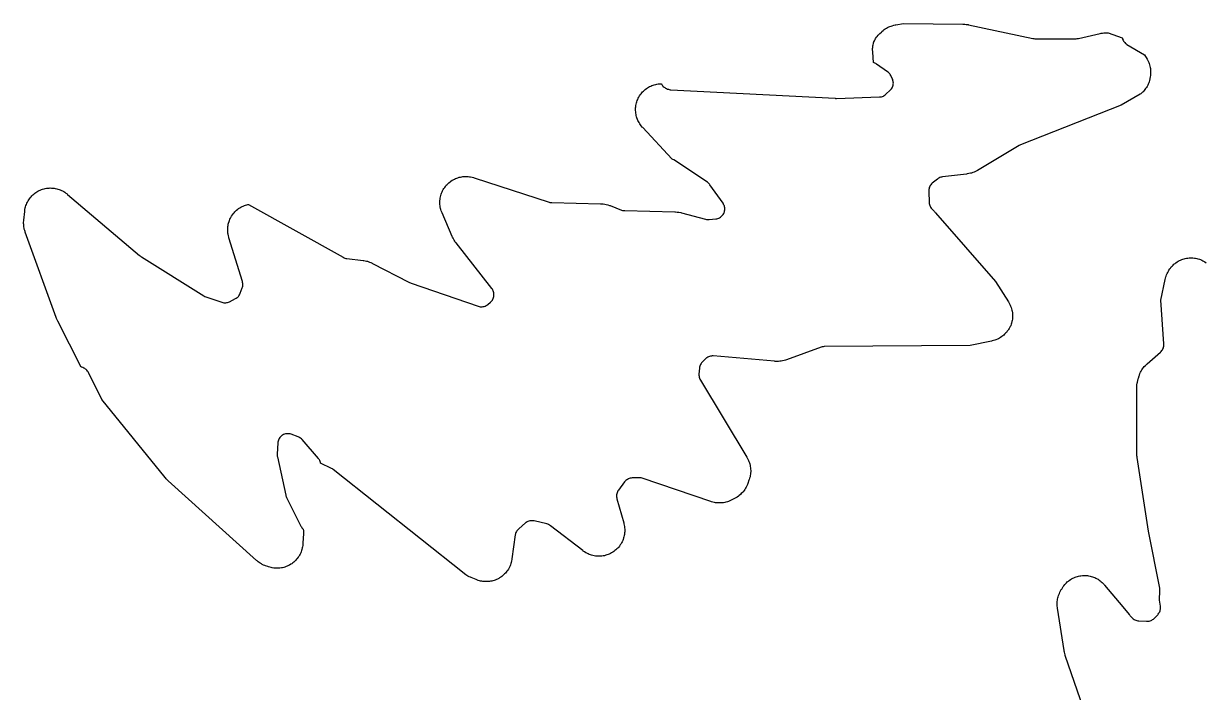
# Model space of a CAD drawing. Header units: millimetres. Extents: x 13 to 182, y 21 to 298.
# Drawn here: x 109.06 to 144.91, y 78.13 to 98.42 of the extents above; entities that cross this region are included whole.
import ezdxf

# ---------------------------------------------------------------- set-up
doc = ezdxf.new("R2010")
doc.units = ezdxf.units.MM
doc.layers.add('CUT', color=7, linetype='CONTINUOUS')

msp = doc.modelspace()

# ---------------------------------------------------------------- linework, layer by layer
at = {"layer": 'CUT'}
msp.add_lwpolyline([(109.7841, 93.428), (109.8283, 93.4317), (109.8616, 93.4329), (109.9059, 93.4323), (109.9391, 93.4302), (109.9832, 93.4252), (110.0161, 93.4199), (110.0595, 93.4106), (110.0916, 93.402), (110.1339, 93.3885), (110.165, 93.3768), (110.2057, 93.3592), (110.2356, 93.3445), (110.2744, 93.3229), (110.3026, 93.3054), (110.3391, 93.2801), (110.3743, 93.2531), (110.3915, 93.2391), (112.5709, 91.3867), (112.5879, 91.3733), (112.6118, 91.3557), (112.6297, 91.3436), (114.52, 90.1581), (114.5516, 90.1408), (114.5851, 90.1274), (115.0722, 89.9661), (115.1008, 89.9582), (115.13, 89.9531), (115.1595, 89.9509), (115.1892, 89.9517), (115.2186, 89.9554), (115.2475, 89.962), (115.2756, 89.9714), (115.3026, 89.9835), (115.4847, 90.0762), (115.509, 90.09), (115.5319, 90.106), (115.5532, 90.1241), (115.5727, 90.1441), (115.5903, 90.1658), (115.6058, 90.189), (115.6191, 90.2136), (115.63, 90.2394), (115.6903, 90.4022), (115.6988, 90.4289), (115.7048, 90.4563), (115.7081, 90.4841), (115.7089, 90.5121), (115.7071, 90.5401), (115.7026, 90.5678), (115.6956, 90.5949), (115.286, 91.9219), (115.28, 91.9433), (115.269, 91.9862), (115.2601, 92.0296), (115.2551, 92.0625), (115.2506, 92.1066), (115.2488, 92.1397), (115.2487, 92.1841), (115.2502, 92.2172), (115.2544, 92.2614), (115.2592, 92.2942), (115.2677, 92.3377), (115.2757, 92.3699), (115.2884, 92.4124), (115.2995, 92.4437), (115.3164, 92.4847), (115.3305, 92.5147), (115.3514, 92.5539), (115.3684, 92.5824), (115.393, 92.6193), (115.4127, 92.646), (115.4408, 92.6802), (115.4631, 92.7049), (115.4944, 92.7362), (115.519, 92.7585), (115.5533, 92.7867), (115.5799, 92.8065), (115.6168, 92.8311), (115.6453, 92.8481), (115.6844, 92.869), (115.7144, 92.8832), (115.7554, 92.9001), (115.7867, 92.9113), (115.8291, 92.9241), (115.8613, 92.9321), (115.884, 92.9365), (118.7513, 91.3299), (118.7776, 91.3169), (118.8049, 91.3064), (118.8332, 91.2987), (118.862, 91.2938), (119.3607, 91.2336), (119.3805, 91.2308), (119.4201, 91.2242), (119.4594, 91.2158), (119.4885, 91.2083), (119.5268, 91.1965), (119.5551, 91.1864), (119.5923, 91.1712), (119.6287, 91.1544), (119.6468, 91.1455), (120.7446, 90.5781), (120.7641, 90.5689), (120.7913, 90.5572), (120.8115, 90.5494), (122.8466, 89.8456), (122.8762, 89.837), (122.9066, 89.8315), (122.9374, 89.8292), (122.9683, 89.8301), (122.9989, 89.8341), (123.029, 89.8412), (123.0581, 89.8514), (123.0861, 89.8646), (123.1126, 89.8805), (123.1372, 89.8991), (123.2203, 89.9687), (123.2416, 89.9883), (123.2608, 90.0098), (123.2779, 90.0331), (123.2926, 90.0579), (123.3049, 90.084), (123.3147, 90.1111), (123.3218, 90.1391), (123.3261, 90.1676), (123.3277, 90.1965), (123.3266, 90.2253), (123.3226, 90.2539), (123.316, 90.282), (123.3066, 90.3093), (123.2947, 90.3356), (123.2803, 90.3606), (123.2636, 90.3841), (122.1765, 91.7675), (122.1649, 91.7831), (122.1422, 91.8146), (122.1209, 91.8471), (122.106, 91.8722), (122.0876, 91.9064), (122.0707, 91.9414), (122.0626, 91.9591), (121.7543, 92.675), (121.7459, 92.6958), (121.7303, 92.7377), (121.7167, 92.7804), (121.7082, 92.8129), (121.699, 92.8567), (121.6937, 92.8899), (121.6889, 92.9344), (121.6869, 92.9679), (121.6865, 93.0127), (121.6879, 93.0463), (121.692, 93.0909), (121.6968, 93.1241), (121.7053, 93.1681), (121.7133, 93.2007), (121.7261, 93.2436), (121.7373, 93.2753), (121.7544, 93.3167), (121.7687, 93.3471), (121.7897, 93.3866), (121.807, 93.4154), (121.8319, 93.4527), (121.8519, 93.4796), (121.8804, 93.5142), (121.903, 93.539), (121.9348, 93.5706), (121.9598, 93.593), (121.9946, 93.6213), (122.0216, 93.6411), (122.059, 93.6658), (122.088, 93.6828), (122.1276, 93.7036), (122.1581, 93.7177), (122.1997, 93.7345), (122.2314, 93.7455), (122.2744, 93.758), (122.307, 93.7658), (122.3511, 93.774), (122.3843, 93.7785), (122.429, 93.7823), (122.4625, 93.7834), (122.5073, 93.7828), (122.5408, 93.7806), (122.5853, 93.7755), (122.6185, 93.77), (122.6622, 93.7604), (122.7055, 93.7487), (122.7269, 93.7424), (124.9983, 93.0049), (125.0262, 92.9973), (125.0547, 92.9924), (125.0836, 92.9903), (126.5647, 92.954), (126.5903, 92.9526), (126.6412, 92.9485), (126.6919, 92.9414), (126.7295, 92.934), (126.779, 92.9212), (126.8277, 92.9057), (126.8519, 92.8972), (127.1976, 92.7648), (127.23, 92.7545), (127.2635, 92.7478), (127.2975, 92.7451), (128.8111, 92.708), (128.8372, 92.7066), (128.8892, 92.7023), (128.941, 92.6949), (128.9922, 92.6846), (129.0177, 92.6787), (129.7505, 92.4861), (129.7763, 92.4805), (129.8025, 92.4772), (129.8289, 92.4762), (129.8553, 92.4776), (130.0602, 92.4972), (130.0898, 92.5015), (130.1187, 92.5087), (130.1468, 92.5188), (130.1738, 92.5316), (130.1993, 92.547), (130.2232, 92.5649), (130.2452, 92.585), (130.2651, 92.6073), (130.2826, 92.6314), (130.2977, 92.6571), (130.3102, 92.6843), (130.3199, 92.7125), (130.3267, 92.7415), (130.3307, 92.7711), (130.3316, 92.8009), (130.3297, 92.8307), (130.3247, 92.8601), (130.3169, 92.8889), (130.3062, 92.9168), (130.2929, 92.9434), (130.2769, 92.9686), (129.8815, 93.5296), (129.8645, 93.5516), (129.8455, 93.5718), (129.8247, 93.5902), (129.8023, 93.6067), (128.7837, 94.2834), (128.7583, 94.2986), (128.7315, 94.3111), (128.7231, 94.3141), (127.8411, 95.2658), (127.8265, 95.2824), (127.798, 95.3162), (127.7713, 95.3515), (127.7526, 95.3788), (127.7295, 95.4165), (127.7135, 95.4456), (127.6942, 95.4853), (127.6812, 95.5158), (127.6659, 95.5573), (127.6559, 95.5889), (127.6447, 95.6317), (127.6379, 95.6641), (127.631, 95.7078), (127.6274, 95.7407), (127.6248, 95.7849), (127.6245, 95.818), (127.6262, 95.8622), (127.6292, 95.8952), (127.6352, 95.939), (127.6414, 95.9716), (127.6517, 96.0146), (127.6611, 96.0464), (127.6756, 96.0882), (127.688, 96.1189), (127.7065, 96.159), (127.7219, 96.1884), (127.7443, 96.2265), (127.7624, 96.2543), (127.7885, 96.29), (127.8093, 96.3158), (127.8387, 96.3488), (127.8619, 96.3724), (127.8944, 96.4024), (127.9199, 96.4237), (127.9552, 96.4503), (127.9826, 96.4689), (128.0203, 96.492), (128.0494, 96.5078), (128.0893, 96.527), (128.1198, 96.54), (128.1613, 96.5552), (128.1929, 96.565), (128.2357, 96.5761), (128.2682, 96.5828), (128.3119, 96.5896), (128.3448, 96.5931), (128.389, 96.5956), (128.4078, 96.5957), (128.4129, 96.5848), (128.428, 96.5595), (128.4454, 96.5359), (128.4651, 96.5141), (128.4868, 96.4944), (128.5103, 96.4768), (128.5355, 96.4616), (128.562, 96.449), (128.5945, 96.4354), (128.6187, 96.4265), (128.6436, 96.4196), (128.669, 96.415), (128.6947, 96.4125), (133.6803, 96.1533), (133.6929, 96.1529), (133.7101, 96.1527), (133.7227, 96.1529), (135.0241, 96.1941), (135.055, 96.1967), (135.0856, 96.2025), (135.1153, 96.2114), (135.144, 96.2233), (135.1713, 96.2381), (135.1969, 96.2557), (135.2206, 96.2759), (135.3508, 96.3989), (135.3713, 96.4203), (135.3896, 96.4435), (135.4054, 96.4685), (135.4188, 96.4949), (135.4295, 96.5224), (135.4374, 96.5509), (135.4425, 96.5801), (135.4447, 96.6096), (135.444, 96.6392), (135.4403, 96.6685), (135.4338, 96.6974), (135.4245, 96.7254), (135.4125, 96.7525), (135.3644, 96.8473), (135.3502, 96.8724), (135.3336, 96.896), (135.3148, 96.9179), (135.294, 96.9379), (135.2714, 96.9558), (134.9384, 97.194), (134.9138, 97.2099), (134.8878, 97.2233), (134.8606, 97.234), (134.8467, 97.238), (134.8197, 97.5552), (134.8184, 97.5772), (134.8168, 97.6211), (134.8173, 97.6651), (134.8194, 97.6981), (134.8242, 97.7418), (134.8295, 97.7744), (134.8386, 97.8174), (134.847, 97.8493), (134.8502, 97.8596), (134.8533, 97.8668), (134.8683, 97.8978), (134.8903, 97.9381), (134.9084, 97.9675), (134.9345, 98.0053), (134.9554, 98.0326), (134.9853, 98.0676), (135.0168, 98.101), (135.033, 98.1173), (135.083, 98.1651), (135.0997, 98.1803), (135.1339, 98.2099), (135.1696, 98.2377), (135.1974, 98.2572), (135.2357, 98.2813), (135.2652, 98.2979), (135.3057, 98.318), (135.3368, 98.3315), (135.3791, 98.3475), (135.4114, 98.3578), (135.4551, 98.3695), (135.4994, 98.3789), (135.5216, 98.383), (135.7485, 98.4195), (137.5491, 98.4052), (137.5695, 98.4045), (137.6103, 98.4024), (137.6509, 98.3983), (137.6913, 98.3925), (137.7115, 98.3891), (137.7267, 98.3862), (139.6722, 97.9686), (139.7036, 97.9636), (139.7354, 97.9619), (140.9934, 97.9626), (141.027, 97.9645), (141.0602, 97.9702), (141.7246, 98.1224), (141.7454, 98.1267), (141.7872, 98.1342), (141.8294, 98.1397), (141.8611, 98.1424), (141.9036, 98.1439), (141.9354, 98.1436), (141.941, 98.1433), (141.9593, 98.1373), (142.3918, 97.9851), (142.3938, 97.9743), (142.4024, 97.9455), (142.4138, 97.9176), (142.4279, 97.8911), (142.4446, 97.8661), (142.4638, 97.8428), (142.4851, 97.8217), (142.5085, 97.8027), (142.5337, 97.7862), (143.0699, 97.4719), (143.1437, 97.3419), (143.1545, 97.3218), (143.1749, 97.2812), (143.1932, 97.2397), (143.2054, 97.2079), (143.2194, 97.1646), (143.2283, 97.1318), (143.2379, 97.0874), (143.2434, 97.0538), (143.2485, 97.0086), (143.2506, 96.9746), (143.2511, 96.9292), (143.2498, 96.8952), (143.2457, 96.8499), (143.2394, 96.8049), (143.2356, 96.7825), (143.2316, 96.7614), (143.2268, 96.7398), (143.2163, 96.6968), (143.2036, 96.6543), (143.1926, 96.623), (143.1759, 96.582), (143.1618, 96.5519), (143.1411, 96.5127), (143.1241, 96.4842), (143.0997, 96.4473), (143.08, 96.4205), (143.052, 96.3862), (143.0224, 96.3533), (143.0072, 96.3371), (142.9764, 96.3062), (142.9533, 96.2911), (142.9343, 96.2793), (142.3564, 95.9423), (139.3065, 94.7402), (139.2847, 94.7305), (139.2636, 94.7192), (137.9967, 93.9684), (137.9762, 93.957), (137.9347, 93.9353), (137.8922, 93.9157), (137.8595, 93.9027), (137.8152, 93.8877), (137.7814, 93.8782), (137.7357, 93.8679), (137.6895, 93.8599), (137.6663, 93.8566), (136.9371, 93.7701), (136.909, 93.7654), (136.8814, 93.758), (136.8547, 93.7481), (136.8291, 93.7357), (136.8047, 93.7209), (136.7819, 93.7039), (136.626, 93.5757), (136.6032, 93.5549), (136.5826, 93.5318), (136.5645, 93.5067), (136.5491, 93.4798), (136.5365, 93.4516), (136.5269, 93.4222), (136.5204, 93.3919), (136.517, 93.3612), (136.5169, 93.3302), (136.5323, 92.994), (136.5352, 92.9637), (136.5413, 92.9337), (136.5503, 92.9046), (136.5622, 92.8765), (136.577, 92.8498), (136.5943, 92.8247), (136.6142, 92.8015), (136.6885, 92.7231), (136.7011, 92.7028), (136.721, 92.6774), (138.546, 90.5913), (138.9354, 89.9747), (138.947, 89.9553), (138.9692, 89.9159), (138.9894, 89.8755), (139.0029, 89.8445), (139.0189, 89.8023), (139.0293, 89.7701), (139.041, 89.7265), (139.0482, 89.6934), (139.0554, 89.6488), (139.0592, 89.6152), (139.0619, 89.5701), (139.0623, 89.5363), (139.0605, 89.4911), (139.0575, 89.4574), (139.0512, 89.4127), (139.0448, 89.3795), (139.0341, 89.3356), (139.0244, 89.3032), (139.0093, 89.2606), (139.0073, 89.2557), (138.9929, 89.2274), (138.9696, 89.1869), (138.9573, 89.167), (138.9406, 89.141), (138.9279, 89.1226), (138.9018, 89.0864), (138.8739, 89.0515), (138.8518, 89.0264), (138.8206, 88.9945), (138.796, 88.9717), (138.7618, 88.943), (138.7351, 88.9228), (138.6982, 88.8976), (138.6697, 88.8802), (138.6304, 88.8588), (138.6003, 88.8442), (138.5592, 88.8269), (138.5277, 88.8154), (138.4851, 88.8022), (138.4418, 88.7911), (138.42, 88.7861), (137.7747, 88.6544), (133.3509, 88.6191), (133.3172, 88.6169), (133.2838, 88.611), (133.2514, 88.6013), (132.198, 88.2208), (132.1749, 88.2131), (132.1282, 88.1991), (132.0808, 88.1876), (132.045, 88.1809), (131.9966, 88.1746), (131.9602, 88.1719), (131.9115, 88.1708), (131.8628, 88.1724), (131.8385, 88.1739), (129.9819, 88.3357), (129.9524, 88.3368), (129.923, 88.335), (129.894, 88.3304), (129.8655, 88.3229), (129.8378, 88.3127), (129.8114, 88.2998), (129.7863, 88.2843), (129.7628, 88.2665), (129.7412, 88.2465), (129.648, 88.1511), (129.6286, 88.1291), (129.6114, 88.1054), (129.5966, 88.0801), (129.5843, 88.0535), (129.5747, 88.0259), (129.5679, 87.9974), (129.5638, 87.9684), (129.5474, 87.7863), (129.5462, 87.7548), (129.5484, 87.7233), (129.5538, 87.6922), (129.5625, 87.6618), (129.5743, 87.6325), (129.5891, 87.6046), (130.9984, 85.2631), (131.0094, 85.2437), (131.0305, 85.2044), (131.0496, 85.1641), (131.0624, 85.1332), (131.0775, 85.0912), (131.0871, 85.0592), (131.0979, 85.0159), (131.1044, 84.9831), (131.1108, 84.9389), (131.114, 84.9056), (131.116, 84.861), (131.1159, 84.8276), (131.1135, 84.783), (131.1101, 84.7498), (131.1033, 84.7057), (131.0965, 84.6729), (131.0854, 84.6297), (131.0722, 84.5871), (131.065, 84.566), (131.0273, 84.4631), (131.0186, 84.4412), (131.0001, 84.3979), (130.9794, 84.3557), (130.9622, 84.3249), (130.9372, 84.285), (130.9169, 84.2562), (130.8879, 84.2191), (130.8647, 84.1926), (130.8319, 84.1588), (130.8061, 84.1348), (130.7699, 84.1046), (130.7417, 84.0834), (130.7026, 84.0572), (130.6623, 84.033), (130.6417, 84.0215), (130.5478, 83.9718), (130.5273, 83.9616), (130.4858, 83.9423), (130.4435, 83.9251), (130.4111, 83.9139), (130.3672, 83.9011), (130.3339, 83.8932), (130.2889, 83.8849), (130.2549, 83.8805), (130.2094, 83.8768), (130.1751, 83.8758), (130.1294, 83.8768), (130.0953, 83.8793), (130.0499, 83.8849), (130.0162, 83.8909), (129.9716, 83.9011), (129.9276, 83.9135), (129.9058, 83.9203), (127.8205, 84.6269), (127.7939, 84.6346), (127.7667, 84.6398), (127.7392, 84.6424), (127.7116, 84.6425), (127.5185, 84.6344), (127.4891, 84.6317), (127.4601, 84.6262), (127.4318, 84.6178), (127.4045, 84.6066), (127.3784, 84.5929), (127.3538, 84.5766), (127.3309, 84.558), (127.3099, 84.5372), (127.291, 84.5145), (127.106, 84.2675), (127.089, 84.2422), (127.0746, 84.2153), (127.0631, 84.187), (127.0545, 84.1577), (127.0488, 84.1277), (127.0463, 84.0973), (127.0469, 84.0668), (127.0506, 84.0365), (127.0573, 84.0067), (127.264, 83.2697), (127.2695, 83.2479), (127.2795, 83.204), (127.2872, 83.1597), (127.2914, 83.1262), (127.2947, 83.0814), (127.2955, 83.0477), (127.2943, 83.0027), (127.2917, 82.9691), (127.286, 82.9244), (127.2801, 82.8912), (127.2699, 82.8474), (127.2607, 82.815), (127.2463, 82.7724), (127.2339, 82.741), (127.2152, 82.7001), (127.1997, 82.6701), (127.1771, 82.6312), (127.1587, 82.603), (127.1323, 82.5665), (127.1112, 82.5403), (127.0813, 82.5066), (127.0576, 82.4826), (127.0245, 82.4522), (126.9986, 82.4306), (126.9626, 82.4036), (126.9346, 82.3848), (126.8961, 82.3615), (126.8664, 82.3455), (126.8258, 82.3262), (126.7947, 82.3133), (126.7523, 82.2982), (126.72, 82.2884), (126.6763, 82.2776), (126.6433, 82.2711), (126.5987, 82.2647), (126.5652, 82.2615), (126.5202, 82.2596), (126.4865, 82.2598), (126.4416, 82.2624), (126.4081, 82.266), (126.3636, 82.273), (126.3306, 82.28), (126.2871, 82.2914), (126.255, 82.3016), (126.2128, 82.3173), (126.1819, 82.3307), (126.1415, 82.3505), (126.112, 82.3669), (126.0738, 82.3907), (126.0369, 82.4164), (126.0187, 82.4297), (125.0395, 83.1854), (125.0137, 83.2032), (124.9861, 83.2183), (124.9572, 83.2304), (124.9271, 83.2394), (124.5502, 83.3311), (124.5227, 83.3364), (124.4948, 83.3392), (124.4668, 83.3393), (124.4389, 83.3368), (124.4113, 83.3318), (124.3843, 83.3241), (124.3582, 83.314), (124.3331, 83.3015), (124.3093, 83.2868), (124.287, 83.2698), (124.0777, 83.0951), (124.0573, 83.0763), (124.0387, 83.0558), (124.0221, 83.0336), (124.0075, 83.01), (123.9952, 82.9852), (123.9853, 82.9593), (123.9778, 82.9326), (123.9728, 82.9054), (123.8737, 82.1796), (123.8703, 82.1583), (123.8624, 82.116), (123.8525, 82.074), (123.8436, 82.043), (123.8298, 82.0022), (123.8179, 81.9722), (123.8002, 81.9329), (123.7856, 81.9041), (123.7642, 81.8667), (123.7469, 81.8395), (123.722, 81.8043), (123.7022, 81.7788), (123.6741, 81.7462), (123.6519, 81.7227), (123.6208, 81.6929), (123.5965, 81.6717), (123.5626, 81.645), (123.5364, 81.6262), (123.5002, 81.6029), (123.4723, 81.5867), (123.434, 81.5669), (123.4046, 81.5535), (123.3646, 81.5374), (123.3341, 81.5269), (123.2928, 81.5147), (123.2614, 81.5071), (123.2191, 81.499), (123.1872, 81.4945), (123.1443, 81.4904), (123.112, 81.4889), (123.0689, 81.489), (123.0367, 81.4906), (122.9938, 81.4948), (122.9619, 81.4995), (122.9196, 81.5078), (122.8883, 81.5155), (122.847, 81.5278), (122.8063, 81.5421), (122.7862, 81.5497), (122.6312, 81.6125), (122.6115, 81.621), (122.5725, 81.639), (122.5344, 81.6589), (122.5066, 81.6751), (122.4706, 81.6985), (122.4358, 81.7236), (122.4187, 81.7365), (118.4496, 84.8912), (118.4235, 84.9098), (118.3956, 84.9254), (118.0684, 85.0868), (118.0639, 85.1083), (118.0556, 85.1347), (118.045, 85.1602), (118.0321, 85.1846), (118.017, 85.2078), (117.9999, 85.2294), (117.5046, 85.7981), (117.4838, 85.8197), (117.461, 85.8391), (117.4364, 85.8561), (117.4101, 85.8706), (117.3826, 85.8824), (117.1719, 85.9605), (117.1438, 85.9694), (117.115, 85.9755), (117.0857, 85.9787), (117.0562, 85.979), (117.0268, 85.9764), (116.9978, 85.971), (116.9695, 85.9627), (116.9422, 85.9517), (116.9161, 85.9381), (116.8914, 85.922), (116.8684, 85.9035), (116.8474, 85.8829), (116.8284, 85.8603), (116.8118, 85.8359), (116.7977, 85.81), (116.7861, 85.7829), (116.7773, 85.7548), (116.7713, 85.7259), (116.7682, 85.6966), (116.7483, 85.3548), (116.748, 85.3273), (116.7502, 85.3), (116.7549, 85.2729), (117.0096, 84.1168), (117.0159, 84.093), (117.0241, 84.0698), (117.0342, 84.0474), (117.4698, 83.1748), (117.4843, 83.149), (117.5012, 83.1249), (117.5205, 83.1025), (117.5418, 83.082), (117.5419, 83.082), (117.5421, 83.0801), (117.5452, 83.03), (117.5456, 82.9799), (117.5451, 82.9549), (117.5303, 82.6536), (117.5287, 82.6315), (117.5244, 82.5874), (117.5179, 82.5436), (117.5114, 82.5111), (117.5006, 82.4681), (117.4909, 82.4363), (117.476, 82.3946), (117.4632, 82.364), (117.4442, 82.3239), (117.4286, 82.2947), (117.4057, 82.2567), (117.3872, 82.2292), (117.3608, 82.1936), (117.3397, 82.168), (117.3098, 82.1352), (117.2863, 82.1118), (117.2534, 82.0821), (117.2277, 82.0612), (117.192, 82.0349), (117.1644, 82.0165), (117.1263, 81.9939), (117.097, 81.9783), (117.0569, 81.9595), (117.0262, 81.9469), (116.9844, 81.9322), (116.9526, 81.9227), (116.9095, 81.9121), (116.877, 81.9057), (116.8331, 81.8994), (116.8001, 81.8963), (116.7558, 81.8944), (116.7226, 81.8946), (116.6784, 81.897), (116.6453, 81.9004), (116.6016, 81.9071), (116.569, 81.9138), (116.5261, 81.9248), (116.4838, 81.9379), (116.4628, 81.945), (116.3969, 81.9691), (116.3768, 81.977), (116.3371, 81.9937), (116.2981, 82.0123), (116.2697, 82.0276), (116.2327, 82.0499), (116.2058, 82.0678), (116.1712, 82.0935), (116.1378, 82.1208), (116.1214, 82.1349), (113.4465, 84.5465), (113.4337, 84.5585), (113.4086, 84.583), (113.3845, 84.6084), (113.3613, 84.6348), (113.35, 84.6482), (111.4318, 87.0147), (111.0257, 87.8306), (111.0116, 87.8557), (110.9952, 87.8793), (110.9767, 87.9013), (110.9561, 87.9214), (110.9336, 87.9395), (110.9096, 87.9553), (110.8841, 87.9687), (110.8534, 87.983), (110.8264, 87.9941), (110.8067, 88), (110.0981, 89.3904), (110.0864, 89.4152), (110.059, 89.4781), (110.0488, 89.5036), (109.1075, 92.0886), (109.101, 92.1079), (109.0888, 92.1468), (109.0783, 92.1862), (109.0719, 92.2161), (109.0651, 92.2563), (109.0613, 92.2866), (109.0582, 92.3272), (109.0572, 92.3577), (109.0577, 92.3985), (109.0601, 92.4392), (109.0618, 92.4595), (109.0886, 92.717), (109.0915, 92.739), (109.0983, 92.7828), (109.1072, 92.8263), (109.1155, 92.8585), (109.1287, 92.9009), (109.1401, 92.9321), (109.1574, 92.973), (109.1718, 93.0029), (109.1931, 93.0419), (109.2104, 93.0703), (109.2354, 93.107), (109.2554, 93.1335), (109.2839, 93.1676), (109.3064, 93.192), (109.3381, 93.2231), (109.3629, 93.2452), (109.3975, 93.273), (109.4244, 93.2926), (109.4616, 93.3168), (109.4903, 93.3336), (109.5297, 93.3541), (109.5599, 93.368), (109.6011, 93.3845), (109.6325, 93.3953), (109.6752, 93.4077), (109.7075, 93.4154), (109.7512, 93.4235)], close=True, dxfattribs=at)
msp.add_lwpolyline([(142.0408, 75.2476), (140.6625, 79.2493), (140.6564, 79.2683), (140.6451, 79.3066), (140.6355, 79.3454), (140.6276, 79.3845), (140.6241, 79.4042), (140.4258, 80.6807), (140.4231, 80.7011), (140.4187, 80.7419), (140.4161, 80.7828), (140.4156, 80.8136), (140.4167, 80.8546), (140.419, 80.8853), (140.4239, 80.926), (140.429, 80.9564), (140.4376, 80.9965), (140.4454, 81.0262), (140.4576, 81.0654), (140.4681, 81.0943), (140.4838, 81.1322), (140.5012, 81.1694), (140.5104, 81.1878), (140.5415, 81.2468), (140.5522, 81.266), (140.5746, 81.3039), (140.5988, 81.3407), (140.6183, 81.3673), (140.6461, 81.4016), (140.6681, 81.4262), (140.699, 81.4575), (140.7233, 81.4799), (140.7571, 81.5081), (140.7835, 81.5279), (140.82, 81.5527), (140.8481, 81.5698), (140.8868, 81.5909), (140.9166, 81.6052), (140.9571, 81.6224), (140.9881, 81.6338), (141.0302, 81.6469), (141.0621, 81.6552), (141.1053, 81.6641), (141.1379, 81.6692), (141.1817, 81.6739), (141.2146, 81.6758), (141.2587, 81.6762), (141.2916, 81.6749), (141.3355, 81.6709), (141.3682, 81.6664), (141.4115, 81.6582), (141.4436, 81.6504), (141.4858, 81.638), (141.517, 81.6272), (141.5579, 81.6107), (141.5878, 81.5969), (141.6269, 81.5765), (141.6554, 81.5598), (141.6922, 81.5357), (141.7189, 81.5163), (141.7533, 81.4887), (141.778, 81.4668), (141.8094, 81.436), (141.8393, 81.4037), (141.8539, 81.3871), (142.405, 80.7299), (142.5973, 80.4942), (142.6172, 80.472), (142.6342, 80.4566), (142.678, 80.4043), (142.699, 80.3818), (142.7222, 80.3615), (142.7473, 80.3437), (142.7742, 80.3285), (142.8024, 80.3162), (142.8318, 80.3069), (142.8619, 80.3006), (142.8926, 80.2975), (143.1265, 80.2855), (143.1546, 80.2854), (143.1827, 80.2879), (143.2103, 80.293), (143.2374, 80.3007), (143.2636, 80.3109), (143.2888, 80.3236), (143.3126, 80.3385), (143.335, 80.3556), (143.3556, 80.3747), (143.4647, 80.4855), (143.4834, 80.5064), (143.5001, 80.5288), (143.5145, 80.5528), (143.5267, 80.5779), (143.5365, 80.6041), (143.5438, 80.6311), (143.5486, 80.6587), (143.5508, 80.6866), (143.5503, 80.7146), (143.5473, 80.7424), (143.5179, 80.9301), (143.5337, 81.2158), (143.5341, 81.2406), (143.5324, 81.2654), (143.5286, 81.2899), (143.1905, 83.0207), (142.8402, 85.2582), (142.8378, 85.2758), (142.8337, 85.311), (142.831, 85.3463), (142.8306, 85.3565), (142.831, 85.615), (142.8314, 85.9446), (142.8316, 86.0524), (142.8327, 86.8319), (142.834, 87.3917), (142.8347, 87.4157), (142.8374, 87.4635), (142.8426, 87.5112), (142.8484, 87.5466), (142.8586, 87.5935), (142.8714, 87.6397), (142.8784, 87.6626), (142.9021, 87.7338), (142.9103, 87.7562), (142.9278, 87.8006), (142.9476, 87.844), (142.9642, 87.8757), (142.9885, 87.9168), (143.0083, 87.9466), (143.0369, 87.9848), (143.0597, 88.0123), (143.0922, 88.0474), (143.1264, 88.0806), (143.144, 88.0968), (143.5522, 88.4531), (143.5743, 88.4745), (143.5941, 88.498), (143.6113, 88.5235), (143.6259, 88.5505), (143.6377, 88.579), (143.6464, 88.6084), (143.6521, 88.6386), (143.6547, 88.6693), (143.6541, 88.7), (143.5617, 90.026), (143.5617, 90.0265), (143.6922, 90.6564), (143.7159, 90.7371), (143.7228, 90.7583), (143.7374, 90.8004), (143.7542, 90.8417), (143.7683, 90.8719), (143.789, 90.9114), (143.806, 90.9401), (143.8305, 90.9773), (143.8503, 91.0042), (143.8784, 91.0388), (143.9007, 91.0636), (143.9321, 91.0952), (143.9568, 91.1177), (143.9911, 91.1461), (144.0179, 91.166), (144.0549, 91.1909), (144.0835, 91.2081), (144.1228, 91.2291), (144.153, 91.2434), (144.1941, 91.2605), (144.2256, 91.2717), (144.2682, 91.2846), (144.3006, 91.2927), (144.3443, 91.3013), (144.3774, 91.3061), (144.4217, 91.3104), (144.4551, 91.3119), (144.4996, 91.3117), (144.533, 91.31), (144.5773, 91.3054), (144.6103, 91.3003), (144.6539, 91.2914), (144.6863, 91.2831), (144.7288, 91.2699), (144.7602, 91.2584), (144.8012, 91.2411), (144.8313, 91.2266), (144.8704, 91.2053), (144.8989, 91.1879), (144.9357, 91.1628)], dxfattribs=at)

doc.saveas('drawing.dxf')
